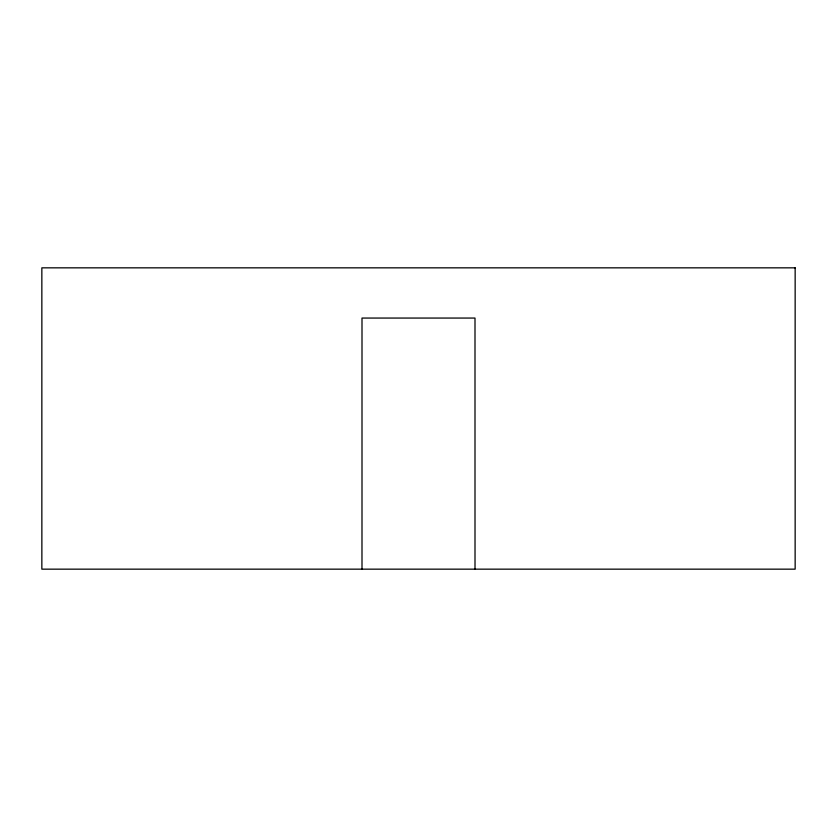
<?xml version="1.0" encoding="UTF-8"?>
<svg xmlns="http://www.w3.org/2000/svg" width="837" height="837" viewBox="0 0 837 837"><rect width="100%" height="100%" fill="white"/><g stroke="black" fill="none" stroke-linecap="round" stroke-linejoin="round"><path stroke-width="1.26" d="M474.997 569.16L474.997 318.06L362.002 318.06L362.002 569.16M795.15 267.84L41.85 267.84L41.85 569.16L795.15 569.16L795.15 267.84"/></g></svg>
